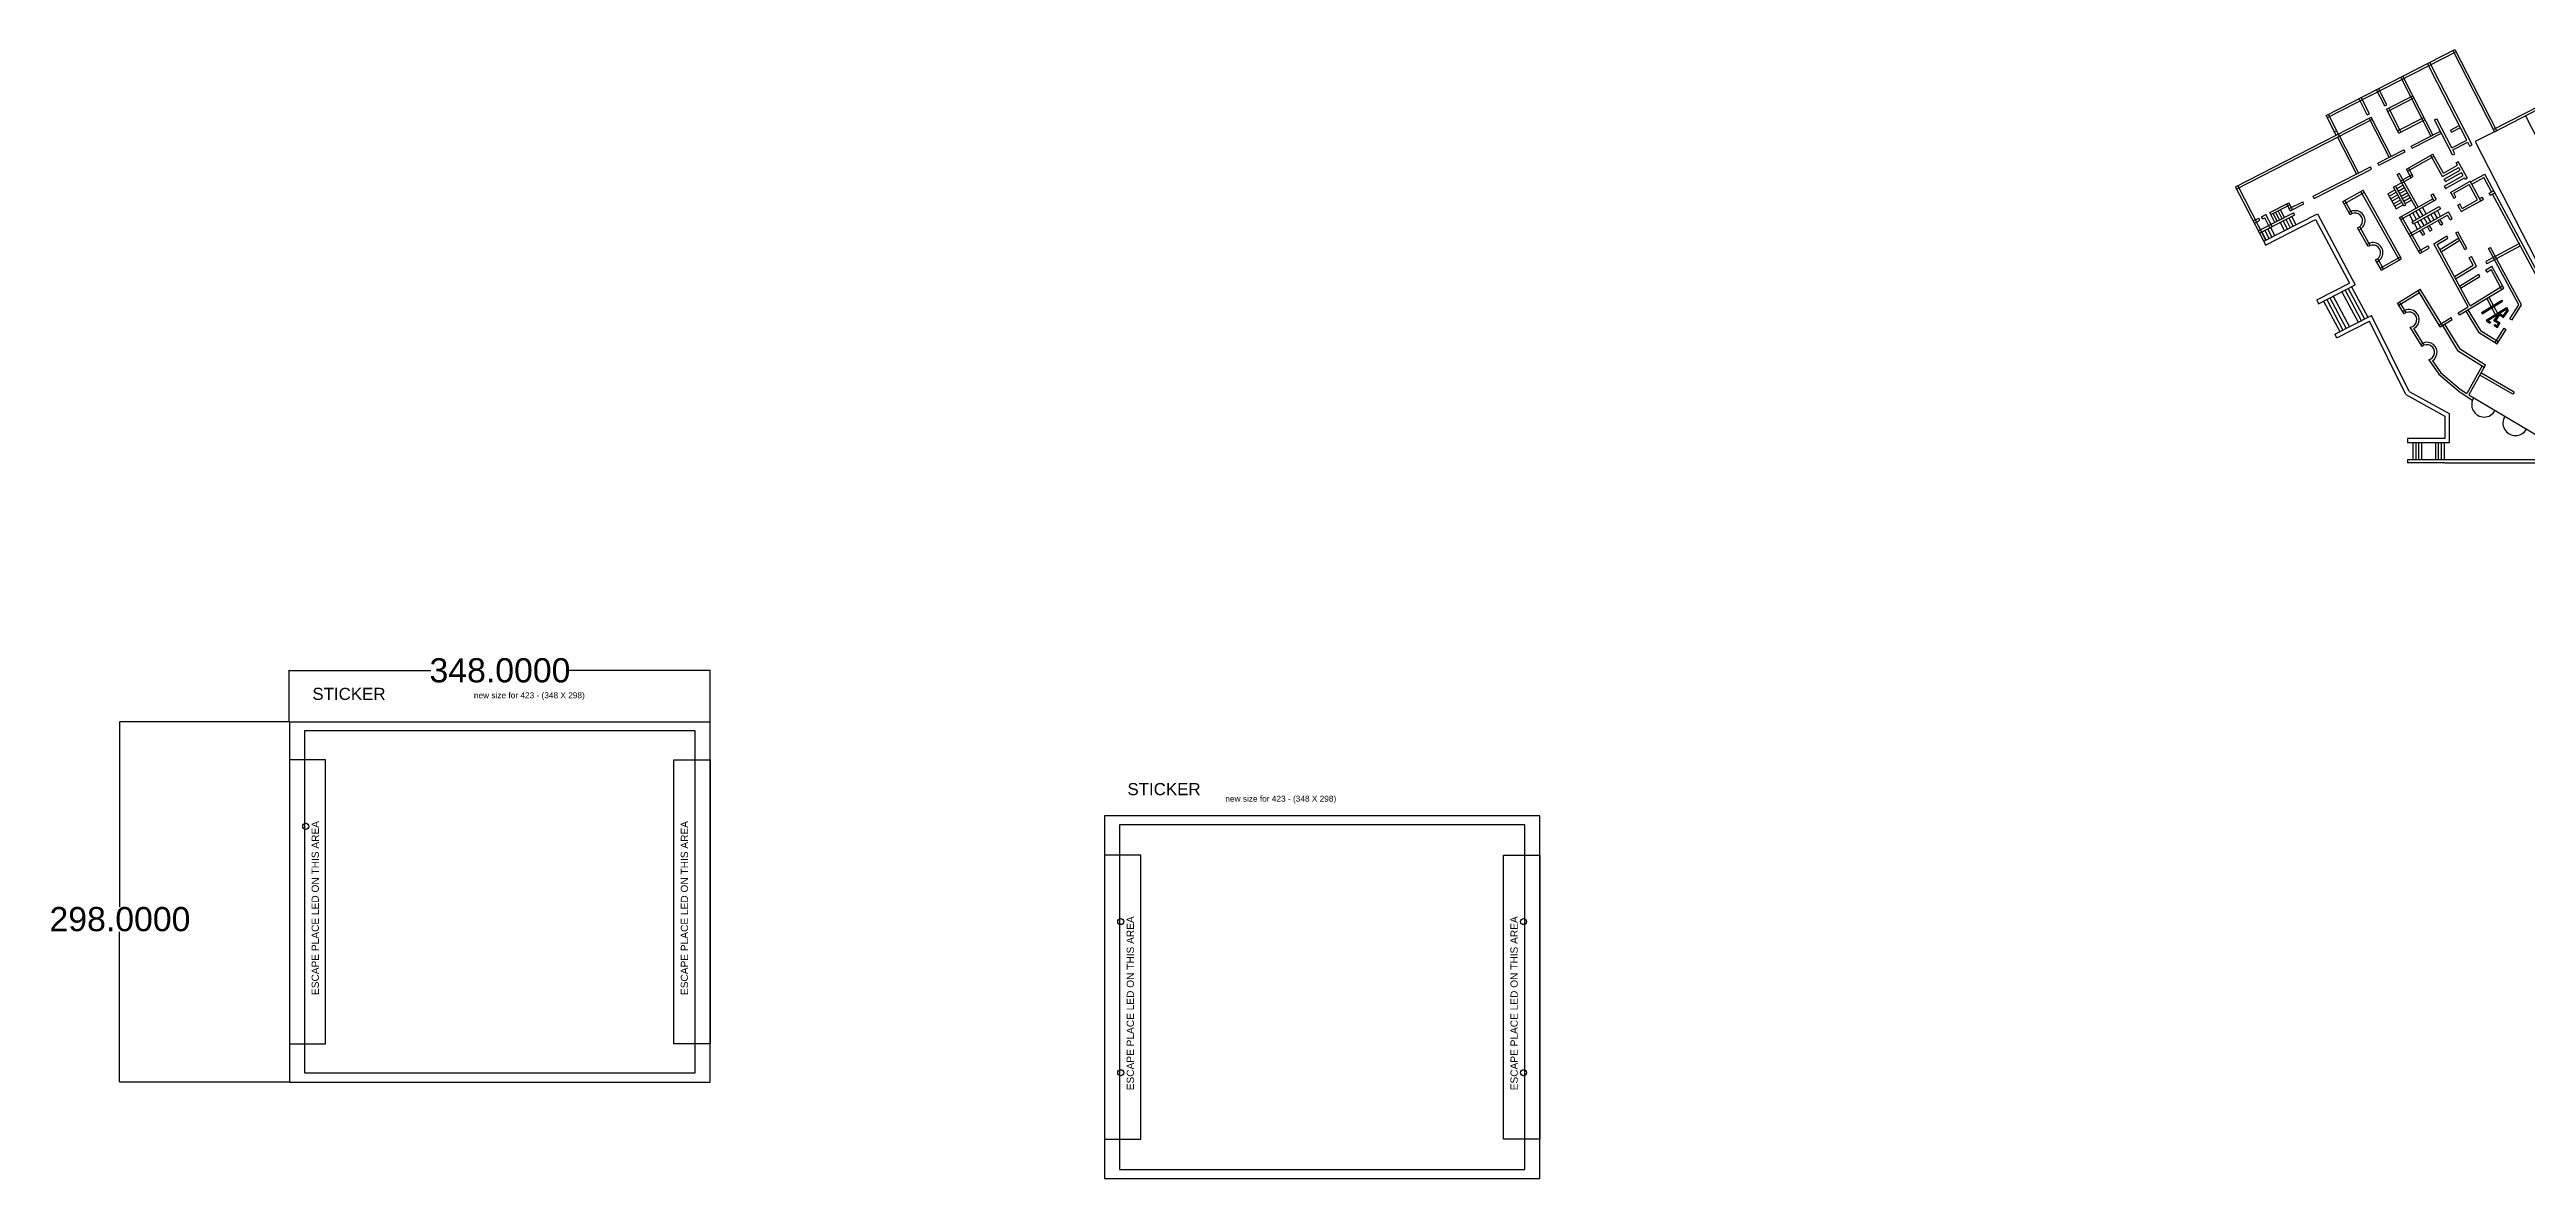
# Model space of a CAD drawing. Extents: x -2888 to 8486, y -2377 to 1555.
# Drawn here: x -2888 to -840, y 134 to 1068 of the extents above; entities that cross this region are included whole.
import ezdxf

# ---------------------------------------------------------------- set-up
doc = ezdxf.new("R2010")
doc.units = 0
doc.layers.get('DEFPOINTS').update_dxf_attribs({"linetype": 'CONTINUOUS'})
doc.layers.add('MIMIC_SIZE', color=7, linetype='CONTINUOUS')
doc.styles.get("Standard").update_dxf_attribs({"font": 'arial.ttf'})
doc.dimstyles.get("Standard").update_dxf_attribs({"dimtxt": 0.18, "dimasz": 0.18, "dimexe": 0.18, "dimexo": 0.0625, "dimgap": 0.09, "dimtad": 0, "dimtih": 1, "dimtoh": 1, "dimzin": 0, "dimcen": 0.09, "dimazin": 3, "dimtfac": 1, "dimtofl": 0, "dimtmove": 0, "dimatfit": 3})

# ---------------------------------------------------------------- blocks, each defined once
blk = doc.blocks.new('D-423_MIMIC_SIZE_360_X_300')
at = {"layer": 'MIMIC_SIZE'}
for p, q in [((-297.2, 240), (-657.2, 240)), ((-657.2, 240), (-657.2, -60)), ((-309.7, 232.5), (-644.7, 232.5)), ((-644.7, 232.5), (-644.7, -52.5)), ((-309.7, -52.5), (-309.7, 232.5)), ((-297.2, -60), (-297.2, 240)), ((-657.2, -60), (-297.2, -60)), ((-644.7, -52.5), (-309.7, -52.5))]:
    blk.add_line(p, q, dxfattribs=at)
for points in [[(-657.2, -27.5), (-627.2, -27.5), (-627.2, 207.5), (-657.2, 207.5)], [(-297.2, -27.5), (-327.2, -27.5), (-327.2, 207.5), (-297.2, 207.5)]]:
    blk.add_lwpolyline(points, close=True, dxfattribs=at)
at = {"layer": 'MIMIC_SIZE', "color": 40}
for centre in [(-643.7, 152.5), (-310.7, 152.5), (-643.7, 27.5), (-310.7, 27.5)]:
    blk.add_circle(centre, 2.5, dxfattribs=at)
at = {"layer": 'MIMIC_SIZE'}
blk.add_text('STICKER', height=10, dxfattribs=at).set_placement((-638.2, 257.1))
for p in [(-632.8, 13), (-315.5, 13)]:
    blk.add_text('ESCAPE PLACE LED ON THIS AREA', height=6, rotation=90, dxfattribs=at).set_placement(p)
blk = doc.blocks.new('*D37')
at = {"layer": 'DEFPOINTS', "color": 0}
for p in [(-2341.6, 554.6), (-2689.6, 512.2), (-2341.6, 512.2)]:
    blk.add_point(p, dxfattribs=at)
at = {"layer": 'MIMIC_SIZE', "color": 0}
for p, q in [((-2689.6, 512.3), (-2689.6, 554.8)), ((-2689.4, 554.6), (-2572.7, 554.6)), ((-2341.7, 554.6), (-2458.5, 554.6)), ((-2341.6, 512.3), (-2341.6, 554.8))]:
    blk.add_line(p, q, dxfattribs=at)
for points in [[(-2689.4, 554.7), (-2689.4, 554.6), (-2689.6, 554.6)], [(-2341.7, 554.7), (-2341.7, 554.6), (-2341.6, 554.6)]]:
    blk.add_solid(points, dxfattribs=at)
blk.add_text('348.0000', height=20, dxfattribs=at).set_placement((-2573.7, 544.8))
blk = doc.blocks.new('*D38')
at = {"layer": 'DEFPOINTS', "color": 0}
for p in [(-2689.6, 512.2), (-2829.9, 214.2), (-2689.6, 214.2)]:
    blk.add_point(p, dxfattribs=at)
at = {"layer": 'MIMIC_SIZE', "color": 0}
for p, q in [((-2689.6, 512.2), (-2830, 512.2)), ((-2829.9, 512), (-2829.9, 359.1)), ((-2829.9, 214.4), (-2829.9, 338.5)), ((-2689.6, 214.2), (-2830, 214.2))]:
    blk.add_line(p, q, dxfattribs=at)
for points in [[(-2829.9, 512), (-2829.8, 512), (-2829.9, 512.2)], [(-2829.9, 214.4), (-2829.8, 214.4), (-2829.9, 214.2)]]:
    blk.add_solid(points, dxfattribs=at)
blk.add_text('298.0000', height=20, dxfattribs=at).set_placement((-2887.9, 339))

msp = doc.modelspace()

# ---------------------------------------------------------------- linework, layer by layer
at = {"layer": 'MIMIC_SIZE', "color": 1}
for p, q in [((-1005.413, 1013.696), (-899.084, 1068.272)), ((-1004.5, 1011.917), (-898.171, 1066.492)), ((-900.863, 1067.358), (-866.431, 1000.273)), ((-899.084, 1068.272), (-864.651, 1001.187)), ((-935.59, 1029.076), (-943.901, 1045.269)), ((-933.81, 1029.99), (-942.121, 1046.182)), ((-913.393, 1040.469), (-921.704, 1056.661)), ((-911.614, 1041.382), (-919.925, 1057.575)), ((-971.491, 1014.289), (-978.323, 1027.6)), ((-969.712, 1015.202), (-976.544, 1028.514)), ((-957.057, 1021.697), (-963.89, 1035.009)), ((-955.278, 1022.61), (-962.111, 1035.922)), ((-955.579, 1018.816), (-933.81, 1029.99)), ((-954.666, 1017.037), (-932.897, 1028.21)), ((-919.006, 996.766), (-935.59, 1029.076)), ((-917.226, 997.679), (-933.81, 1029.99)), ((-889.235, 993.402), (-913.393, 1040.469)), ((-884.884, 989.305), (-911.614, 1041.382)), ((-867.344, 1002.053), (-816.128, 1028.34)), ((-866.431, 1000.273), (-815.214, 1026.561)), ((-997.102, 997.504), (-1005.413, 1013.696)), ((-994.409, 996.638), (-1003.634, 1014.609)), ((-997.102, 997.504), (-968.233, 1012.321)), ((-996.189, 995.725), (-967.32, 1010.542)), ((-971.491, 1014.289), (-969.712, 1015.202)), ((-953.429, 979.098), (-970.012, 1011.408)), ((-951.649, 980.011), (-968.233, 1012.321)), ((-957.057, 1021.697), (-955.278, 1022.61)), ((-945.497, 999.174), (-955.579, 1018.816)), ((-943.718, 1000.087), (-953.8, 1019.73)), ((-946.41, 1000.953), (-924.642, 1012.126)), ((-945.497, 999.174), (-923.728, 1010.347)), ((-915.861, 1010.119), (-914.081, 1011.033)), ((-900.945, 981.061), (-915.861, 1010.119)), ((-901.738, 986.985), (-914.081, 1011.033)), ((-902.833, 1001.639), (-895.417, 1005.446)), ((-901.92, 999.86), (-894.503, 1003.666)), ((-840.822, 1013.417), (-790.201, 914.793)), ((-1080.339, 954.781), (-997.102, 997.504)), ((-1079.426, 953.001), (-994.409, 996.638)), ((-999.053, 1000.142), (-996.801, 1001.298)), ((-996.189, 995.725), (-980.518, 965.194)), ((-994.409, 996.638), (-978.739, 966.107)), ((-962.815, 974.28), (-941.163, 985.393)), ((-961.901, 972.501), (-940.25, 983.614)), ((-940.25, 983.614), (-941.163, 985.393)), ((-935.322, 988.392), (-911.092, 1000.828)), ((-934.409, 986.612), (-935.322, 988.392)), ((-934.409, 986.612), (-910.178, 999.049)), ((-901.92, 999.86), (-902.833, 1001.639)), ((-901.738, 986.985), (-889.235, 993.402)), ((-900.825, 985.205), (-888.322, 991.623)), ((-899.166, 981.974), (-900.825, 985.205)), ((-886.663, 988.391), (-888.322, 991.623)), ((-886.663, 988.391), (-884.884, 989.305)), ((-866.431, 1000.273), (-882.436, 992.058)), ((-882.436, 992.058), (-832.828, 895.407)), ((-1016.276, 946.84), (-968.989, 971.112)), ((-1015.363, 945.061), (-968.075, 969.332)), ((-968.075, 969.332), (-968.989, 971.112)), ((-961.901, 972.501), (-962.815, 974.28)), ((-946.865, 965.014), (-945.122, 965.994)), ((-931.17, 937.097), (-946.865, 965.014)), ((-929.427, 938.077), (-945.122, 965.994)), ((-943.855, 959.659), (-934.457, 964.942)), ((-942.874, 957.915), (-933.477, 963.199)), ((-939.211, 969.317), (-917.21, 981.686)), ((-935.221, 962.219), (-939.211, 969.317)), ((-938.231, 967.574), (-916.23, 979.943)), ((-933.477, 963.199), (-937.468, 970.297)), ((-909.194, 963.348), (-918.953, 980.706)), ((-908.431, 966.071), (-917.21, 981.686)), ((-909.194, 963.348), (-895.938, 970.801)), ((-908.431, 966.071), (-896.918, 972.544)), ((-907.854, 960.964), (-894.598, 968.417)), ((-907.854, 955.125), (-892.103, 963.98)), ((-906.874, 959.221), (-893.618, 966.674)), ((-900.945, 981.061), (-899.166, 981.974)), ((-898.114, 974.672), (-896.371, 975.652)), ((-896.918, 972.544), (-898.114, 974.672)), ((-889.38, 963.217), (-896.371, 975.652)), ((-894.598, 968.417), (-895.938, 970.801)), ((-892.103, 963.98), (-893.618, 966.674)), ((-888.684, 961.98), (-889.38, 963.217)), ((-886.066, 958.742), (-874.352, 965.044)), ((-828.608, 880.014), (-874.352, 965.044)), ((-1057.165, 909.629), (-1080.339, 954.781)), ((-1055.385, 910.543), (-1078.56, 955.694)), ((-1036.076, 936.678), (-1024.894, 942.417)), ((-1023.98, 940.638), (-1024.894, 942.417)), ((-1015.363, 945.061), (-1016.276, 946.84)), ((-991.718, 942.453), (-975.046, 951.827)), ((-985.63, 931.625), (-991.718, 942.453)), ((-990.738, 940.71), (-974.066, 950.083)), ((-983.885, 932.601), (-989.975, 943.434)), ((-944.841, 894.02), (-976.789, 950.847)), ((-943.097, 895.001), (-975.046, 951.827)), ((-954.609, 948.989), (-948.814, 952.247)), ((-954.609, 948.989), (-947.624, 936.565)), ((-953.445, 946.918), (-947.65, 950.176)), ((-952.281, 944.848), (-946.486, 948.105)), ((-951.116, 942.777), (-945.322, 946.035)), ((-949.958, 954.281), (-943.023, 958.18)), ((-941.295, 938.873), (-949.958, 954.281)), ((-949.952, 940.706), (-944.157, 943.964)), ((-939.552, 939.853), (-948.214, 955.261)), ((-947.071, 953.227), (-941.879, 956.146)), ((-945.907, 951.156), (-940.715, 954.075)), ((-944.887, 929.385), (-917.345, 944.87)), ((-944.742, 949.086), (-939.551, 952.004)), ((-943.907, 927.642), (-914.622, 944.106)), ((-943.578, 947.015), (-938.387, 949.934)), ((-942.414, 944.944), (-937.223, 947.863)), ((-941.25, 942.873), (-936.059, 945.792)), ((-940.086, 940.803), (-934.894, 943.721)), ((-919.063, 947.924), (-917.319, 948.904)), ((-919.063, 947.924), (-916.365, 943.126)), ((-917.319, 948.904), (-914.622, 944.106)), ((-906.874, 959.221), (-907.854, 960.964)), ((-907.854, 955.125), (-906.874, 953.381)), ((-906.874, 953.381), (-891.123, 962.237)), ((-902.711, 950.082), (-886.354, 959.278)), ((-902.711, 950.082), (-901.731, 948.338)), ((-901.731, 948.338), (-899.988, 945.239)), ((-899.988, 945.239), (-898.245, 946.219)), ((-899.987, 949.318), (-887.15, 956.536)), ((-898.245, 946.219), (-899.987, 949.318)), ((-893.769, 934.176), (-877.708, 943.206)), ((-893.005, 936.9), (-880.399, 943.987)), ((-890.427, 960.999), (-891.123, 962.237)), ((-890.427, 960.999), (-888.684, 961.98)), ((-880.399, 943.987), (-887.15, 956.536)), ((-877.708, 943.206), (-886.354, 959.278)), ((-885.118, 956.981), (-875.166, 962.335)), ((-878.688, 944.949), (-876.49, 946.185)), ((-877.708, 943.206), (-875.543, 944.423)), ((-875.543, 944.423), (-876.49, 946.185)), ((-868.802, 950.507), (-875.166, 962.335)), ((-870.676, 949.454), (-867.059, 951.488)), ((-869.728, 947.692), (-870.676, 949.454)), ((-869.728, 947.692), (-866.111, 949.726)), ((-830.92, 880.091), (-867.855, 948.746)), ((-1065.805, 926.463), (-1061.224, 928.814)), ((-1064.891, 924.683), (-1060.311, 927.034)), ((-1061.598, 918.267), (-1032.422, 933.242)), ((-1060.311, 927.034), (-1061.224, 928.814)), ((-1060.685, 916.488), (-1031.509, 931.463)), ((-1058.923, 929.995), (-1055.404, 931.801)), ((-1058.009, 928.216), (-1058.923, 929.995)), ((-1058.009, 928.216), (-1056.27, 929.109)), ((-1057.165, 909.629), (-1012.716, 932.443)), ((-1052.063, 920.913), (-1056.27, 929.109)), ((-1055.566, 906.515), (-1014.189, 927.753)), ((-1050.284, 921.826), (-1055.404, 931.801)), ((-1052.123, 933.485), (-1036.345, 941.583)), ((-1047.916, 925.289), (-1052.123, 933.485)), ((-1051.21, 931.706), (-1035.432, 939.804)), ((-1045.952, 926.297), (-1049.246, 932.714)), ((-1043.988, 927.305), (-1047.281, 933.722)), ((-1042.024, 928.314), (-1045.317, 934.73)), ((-1039.912, 918.484), (-1043.432, 925.343)), ((-1040.06, 929.322), (-1043.353, 935.738)), ((-1037.523, 919.711), (-1041.043, 926.569)), ((-1035.135, 920.937), (-1038.655, 927.795)), ((-1035.162, 934.899), (-1038.125, 940.67)), ((-1033.383, 935.812), (-1036.345, 941.583)), ((-1032.746, 922.163), (-1036.266, 929.021)), ((-1035.162, 934.899), (-1023.98, 940.638)), ((-1030.357, 923.389), (-1033.877, 930.247)), ((-1031.509, 931.463), (-1032.422, 933.242)), ((-1014.189, 927.753), (-986.204, 875.049)), ((-1012.716, 932.443), (-981.449, 873.556)), ((-969.051, 906.217), (-977.752, 921.693)), ((-948.788, 938.635), (-942.993, 941.893)), ((-947.624, 936.565), (-941.829, 939.823)), ((-928.154, 899.622), (-944.887, 929.385)), ((-926.411, 900.603), (-943.144, 930.365)), ((-941.295, 938.873), (-939.552, 939.853)), ((-937.077, 915.494), (-904.319, 933.911)), ((-933.573, 926.145), (-936.694, 931.697)), ((-936.097, 913.751), (-905.082, 931.188)), ((-934.29, 925.742), (-911.952, 938.3)), ((-933.309, 923.999), (-934.29, 925.742)), ((-930.858, 927.671), (-933.98, 933.223)), ((-933.309, 923.999), (-910.972, 936.557)), ((-929.864, 919.549), (-932.593, 924.402)), ((-928.144, 929.197), (-931.265, 934.749)), ((-927.15, 921.075), (-929.878, 925.928)), ((-925.429, 930.723), (-928.551, 936.275)), ((-924.435, 922.601), (-927.164, 927.454)), ((-922.715, 932.25), (-925.836, 937.801)), ((-921.721, 924.127), (-924.449, 928.98)), ((-919.699, 918.006), (-921.819, 921.778)), ((-919.007, 925.654), (-921.735, 930.506)), ((-917.955, 918.986), (-920.076, 922.758)), ((-916.292, 927.18), (-919.02, 932.032)), ((-913.578, 928.706), (-916.306, 933.558)), ((-910.863, 930.232), (-913.592, 935.084)), ((-910.758, 923.033), (-912.879, 926.804)), ((-911.952, 938.3), (-910.972, 936.557)), ((-909.015, 924.013), (-911.135, 927.784)), ((-910.758, 923.033), (-909.015, 924.013)), ((-902.961, 927.416), (-905.082, 931.188)), ((-901.218, 928.396), (-904.319, 933.911)), ((-902.961, 927.416), (-901.218, 928.396)), ((-896.761, 939.661), (-895.018, 940.641)), ((-894.749, 935.92), (-896.761, 939.661)), ((-892.988, 936.867), (-895.018, 940.641)), ((-894.749, 935.92), (-893.769, 934.176)), ((-1055.111, 910.683), (-1058.631, 917.541)), ((-1057.165, 909.629), (-1055.566, 906.515)), ((-1052.723, 911.909), (-1056.243, 918.767)), ((-1050.334, 913.135), (-1053.854, 919.993)), ((-1047.945, 914.361), (-1051.465, 921.219)), ((-970.796, 905.24), (-979.493, 920.71)), ((-930.528, 919.052), (-930.581, 919.146)), ((-929.134, 901.366), (-921.214, 905.819)), ((-928.154, 899.622), (-920.234, 904.075)), ((-925.652, 914.659), (-927.772, 918.431)), ((-923.909, 915.639), (-926.029, 919.411)), ((-925.652, 914.659), (-923.909, 915.639)), ((-920.234, 904.075), (-921.214, 905.819)), ((-919.699, 918.006), (-917.955, 918.986)), ((-916.369, 907.596), (-905.773, 914.08)), ((-888.232, 855.295), (-916.369, 907.596)), ((-914.454, 908.678), (-914.492, 908.745)), ((-913.711, 906.878), (-904.824, 912.316)), ((-886.524, 856.34), (-913.711, 906.878)), ((-912.711, 909.658), (-912.785, 909.789)), ((-911.509, 902.784), (-895.955, 912.302)), ((-910.56, 901.02), (-895.006, 910.538)), ((-904.824, 912.316), (-905.773, 914.08)), ((-898.298, 916.655), (-896.536, 917.603)), ((-890.841, 902.794), (-898.298, 916.655)), ((-896.967, 916.754), (-897.233, 917.228)), ((-889.079, 903.742), (-896.536, 917.603)), ((-890.841, 902.794), (-889.079, 903.742)), ((-845.785, 907.721), (-873.619, 892.832)), ((-844.841, 905.957), (-872.676, 891.069)), ((-871.284, 903.615), (-869.523, 904.562)), ((-846.303, 857.18), (-871.284, 903.615)), ((-843.991, 857.103), (-869.523, 904.562)), ((-959.77, 885.627), (-964.66, 894.325)), ((-958.026, 886.607), (-962.918, 895.309)), ((-960.75, 887.371), (-944.078, 896.744)), ((-959.77, 885.627), (-943.097, 895.001)), ((-899.467, 880.4), (-883.914, 889.918)), ((-898.518, 878.636), (-881.256, 889.2)), ((-895.277, 872.612), (-879.339, 882.365)), ((-887.221, 896.066), (-885.46, 897.013)), ((-883.914, 889.918), (-887.221, 896.066)), ((-881.256, 889.2), (-885.46, 897.013)), ((-878.39, 880.601), (-879.339, 882.365)), ((-873.619, 892.832), (-872.676, 891.069)), ((-873.551, 885.907), (-868.435, 889.038)), ((-872.602, 884.143), (-873.551, 885.907)), ((-872.602, 884.143), (-869.195, 886.228)), ((-860.441, 869.957), (-869.195, 886.228)), ((-858.733, 871.002), (-868.435, 889.038)), ((-1013.321, 861.131), (-986.204, 875.049)), ((-1013.321, 861.131), (-1011.723, 858.017)), ((-1011.723, 858.017), (-981.449, 873.556)), ((-1005.017, 861.459), (-991.64, 836.267)), ((-1002.349, 862.829), (-988.972, 837.636)), ((-999.681, 864.198), (-986.305, 839.006)), ((-992.555, 867.855), (-979.179, 842.663)), ((-989.888, 869.225), (-976.511, 844.032)), ((-987.22, 870.594), (-973.844, 845.401)), ((-984.553, 871.963), (-971.176, 846.771)), ((-946.467, 858.557), (-927.79, 869.986)), ((-945.423, 856.851), (-928.428, 867.251)), ((-911.133, 838.936), (-929.496, 868.943)), ((-909.427, 839.98), (-927.79, 869.986)), ((-895.19, 848.692), (-858.733, 871.002)), ((-894.328, 870.848), (-878.39, 880.601)), ((-886.524, 856.34), (-859.682, 872.766)), ((-877.02, 850.612), (-860.141, 860.942)), ((-872.76, 862.418), (-865.375, 848.603)), ((-870.996, 863.361), (-863.611, 849.546)), ((-860.141, 860.942), (-859.619, 860.089)), ((-1007.684, 860.09), (-994.308, 834.898)), ((-998.346, 832.825), (-968.072, 848.364)), ((-996.748, 829.711), (-969.631, 843.629)), ((-939.509, 782.876), (-969.631, 843.629)), ((-936.858, 785.408), (-968.072, 848.364)), ((-941.027, 849.667), (-946.467, 858.557)), ((-939.319, 850.707), (-944.761, 859.601)), ((-912.177, 840.642), (-902.265, 846.708)), ((-911.133, 838.936), (-901.221, 845.002)), ((-909.427, 839.98), (-896.842, 819.415)), ((-907.721, 841.024), (-895.382, 820.86)), ((-901.221, 845.002), (-902.265, 846.708)), ((-896.234, 850.398), (-888.232, 855.295)), ((-895.19, 848.692), (-896.234, 850.398)), ((-890.09, 851.813), (-879.489, 834.49)), ((-888.385, 852.857), (-878.029, 835.935)), ((-877.02, 850.612), (-876.498, 849.759)), ((-876.498, 849.759), (-859.619, 860.089)), ((-873.258, 844.463), (-856.378, 854.793)), ((-873.258, 844.463), (-872.736, 843.61)), ((-872.736, 843.61), (-870.047, 842.035)), ((-871.768, 844.202), (-855.856, 853.94)), ((-871.768, 844.202), (-869.452, 842.846)), ((-870.047, 842.035), (-869.452, 842.846)), ((-866.749, 843.955), (-862.149, 850.22)), ((-862.066, 841.212), (-866.749, 843.955)), ((-866.579, 840.004), (-865.984, 840.814)), ((-866.579, 840.004), (-863.746, 838.344)), ((-865.984, 840.814), (-863.24, 839.207)), ((-865.287, 844.257), (-861.935, 848.822)), ((-861.561, 842.074), (-865.287, 844.257)), ((-864.609, 838.85), (-862.424, 842.58)), ((-863.746, 838.344), (-861.561, 842.074)), ((-862.149, 850.22), (-858.317, 847.407)), ((-861.935, 848.822), (-858.909, 846.601)), ((-859.722, 847.183), (-855.409, 853.21)), ((-858.909, 846.601), (-854.842, 852.284)), ((-856.378, 854.793), (-855.856, 853.94)), ((-854.842, 852.284), (-855.856, 853.94)), ((-853.541, 845.623), (-846.303, 857.18)), ((-853.541, 845.623), (-851.846, 844.562)), ((-851.846, 844.562), (-843.991, 857.103)), ((-996.748, 829.711), (-998.346, 832.825)), ((-926.269, 822.625), (-936.024, 838.566)), ((-924.561, 823.666), (-933.011, 837.474)), ((-896.842, 819.415), (-874.828, 805.626)), ((-895.382, 820.86), (-873.858, 807.379)), ((-879.489, 834.49), (-864.166, 824.892)), ((-878.029, 835.935), (-863.197, 826.645)), ((-865.861, 825.954), (-858.411, 837.849)), ((-864.166, 824.892), (-856.716, 836.788)), ((-858.411, 837.849), (-856.716, 836.788)), ((-920.743, 811.622), (-912.221, 799.669)), ((-917.678, 810.768), (-910.592, 800.83)), ((-912.221, 799.669), (-895.823, 785.752)), ((-910.926, 801.193), (-894.615, 787.35)), ((-876.525, 806.689), (-889.226, 783.736)), ((-873.858, 807.379), (-887.559, 782.618)), ((-851.066, 783.191), (-878.501, 798.987)), ((-850.098, 784.941), (-877.533, 800.737)), ((-939.509, 782.876), (-907.31, 765.026)), ((-936.858, 785.408), (-903.81, 767.088)), ((-895.823, 785.752), (-884.682, 778.281)), ((-894.615, 787.35), (-889.226, 783.736)), ((-887.559, 782.618), (-809.607, 736.366)), ((-850.098, 784.941), (-851.096, 783.208)), ((-907.31, 765.026), (-907.31, 746.427)), ((-903.81, 767.088), (-903.81, 742.927)), ((-907.31, 746.427), (-938.153, 746.427)), ((-938.153, 746.427), (-938.153, 742.927)), ((-903.81, 742.927), (-938.153, 742.927)), ((-933.889, 742.927), (-933.889, 728.981)), ((-931.5, 742.927), (-931.5, 728.981)), ((-929.11, 742.927), (-929.11, 728.981)), ((-926.721, 742.927), (-926.721, 728.981)), ((-915.208, 742.927), (-915.208, 728.981)), ((-912.819, 742.927), (-912.819, 728.981)), ((-910.429, 742.927), (-910.429, 728.981)), ((-908.04, 742.927), (-908.04, 728.981)), ((-504.428, 728.981), (-938.153, 728.981)), ((-938.153, 728.981), (-938.153, 726.481)), ((-907.31, 726.481), (-938.153, 726.481)), ((-907.31, 726.481), (-474.315, 726.481))]:
    msp.add_line(p, q, dxfattribs=at)
at = {"layer": 'MIMIC_SIZE'}
for p, q in [((-2689.564, 512.219), (-2689.564, 214.219)), ((-2689.564, 512.219), (-2341.564, 512.219)), ((-2341.564, 214.219), (-2341.564, 512.219)), ((-2354.064, 504.719), (-2677.064, 504.719)), ((-2677.064, 504.719), (-2677.064, 221.719)), ((-2354.064, 221.719), (-2354.064, 504.719)), ((-2689.564, 214.219), (-2341.564, 214.219)), ((-2677.064, 221.719), (-2354.064, 221.719))]:
    msp.add_line(p, q, dxfattribs=at)
for points in [[(-2689.564, 245.719), (-2659.564, 245.719), (-2659.564, 480.719), (-2689.564, 480.719)], [(-2341.564, 245.719), (-2371.564, 245.719), (-2371.564, 480.719), (-2341.564, 480.719)]]:
    msp.add_lwpolyline(points, close=True, dxfattribs=at)
at = {"layer": 'MIMIC_SIZE', "color": 40}
msp.add_circle((-2676.064, 425.719), 2.5, dxfattribs=at)
at = {"layer": 'MIMIC_SIZE', "color": 1}
for centre, radius, start, end in [((-981.701, 926.651), 8.338, 292.544052, 126.146752), ((-981.701, 926.651), 6.338, 290.382471, 128.308334), ((-966.867, 900.267), 8.338, 292.544052, 126.146752), ((-966.867, 900.267), 6.338, 290.382471, 128.308334), ((-936.917, 844.842), 8.338, 297.928034, 128.266123), ((-936.917, 844.842), 6.338, 278.093402, 130.427704), ((-922.159, 817.8), 8.338, 302.506028, 128.266123), ((-922.159, 817.8), 6.338, 282.908654, 130.427704), ((-874.894, 774.577), 10.317, 146.803339, 331.831566), ((-849.039, 759.237), 10.317, 146.803339, 331.831566)]:
    msp.add_arc(centre, radius, start, end, dxfattribs=at)

# ---------------------------------------------------------------- block references
at = {"layer": 'MIMIC_SIZE'}
msp.add_blockref('D-423_MIMIC_SIZE_360_X_300', (-1358.449, 194.403), dxfattribs=at)

# ---------------------------------------------------------------- texts
for s, height, p in [('STICKER', 10, (-2670.565, 530.288)), ('new size for 423 - (348 X 298)', 4.89983, (-2536.993, 531.662)), ('new size for 423 - (348 X 298)', 4.89983, (-1915.666, 446.138))]:
    msp.add_text(s, height=height, dxfattribs=at).set_placement(p)
for p in [(-2665.187, 286.197), (-2359.937, 286.197)]:
    msp.add_text('ESCAPE PLACE LED ON THIS AREA', height=6, rotation=90, dxfattribs=at).set_placement(p)

# ---------------------------------------------------------------- dimensions: what is measured, and where the dimension line sits
at = {"layer": 'MIMIC_SIZE', "color": 1}
dim = msp.add_linear_dim(base=(-2341.564, 554.631), p1=(-2689.564, 512.219), p2=(-2341.564, 512.219), text='{\\H111.11111x;<>}', dimstyle='STANDARD', dxfattribs=at)
dim.commit()
dim.dimension.update_dxf_attribs({"geometry": '*D37', "text_midpoint": (-2515.564, 554.631)})
dim = msp.add_linear_dim(base=(-2829.856, 214.219), p1=(-2689.564, 512.219), p2=(-2689.564, 214.219), angle=90, text='{\\H111.11111x;<>}', dimstyle='STANDARD', dxfattribs=at)
dim.commit()
dim.dimension.update_dxf_attribs({"geometry": '*D38', "text_midpoint": (-2829.856, 348.789), "dimtype": 160})

doc.saveas('drawing.dxf')
